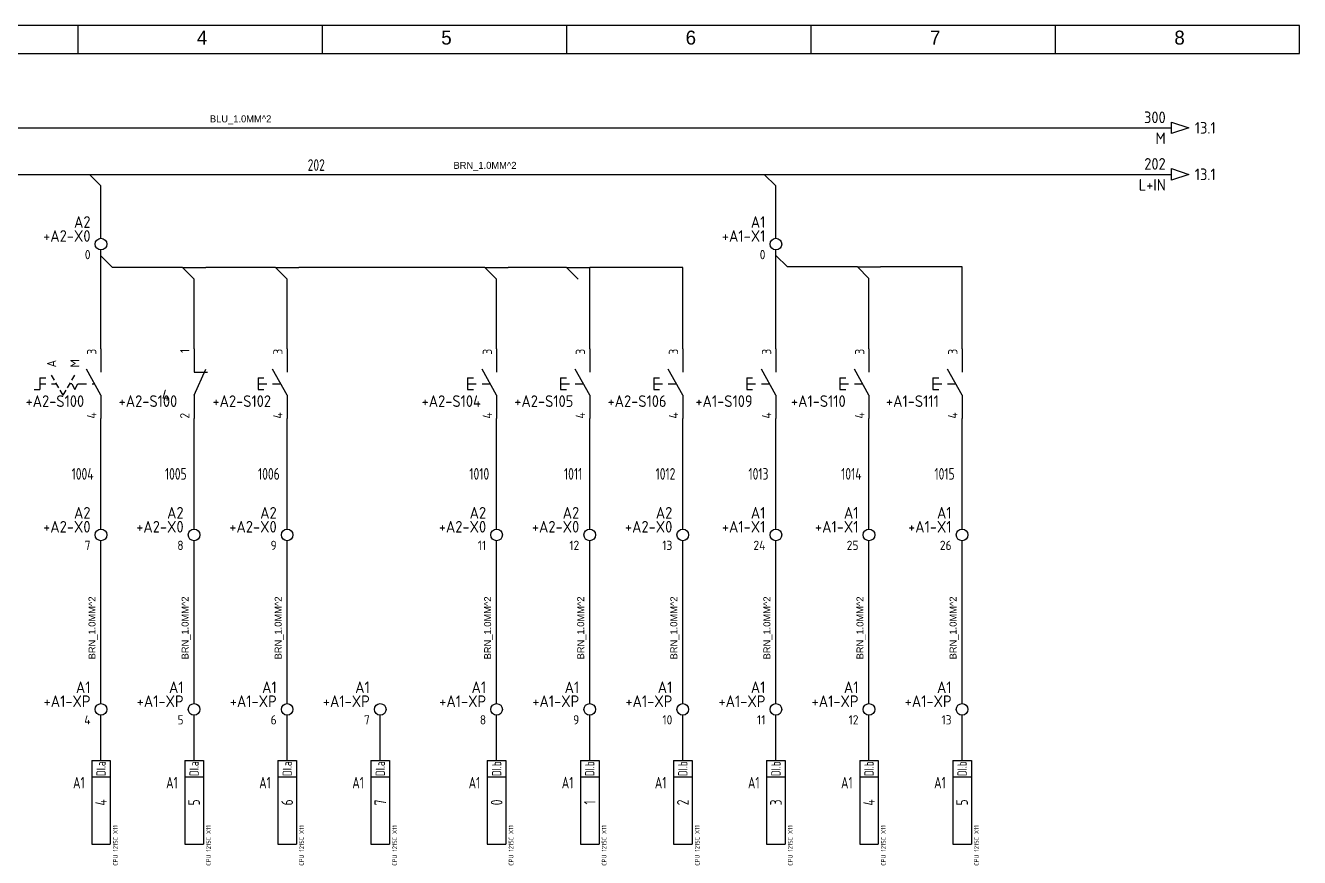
# Model space of a CAD drawing. Extents: x 0 to 420, y 0 to 297.
# Drawn here: x 146.3 to 420, y 118.2 to 297 of the extents above; entities that cross this region are included whole.
import ezdxf
from ezdxf.enums import TextEntityAlignment as Align

# ---------------------------------------------------------------- set-up
doc = ezdxf.new("R2010")
doc.units = 0
doc.header["$LTSCALE"] = 6
for name, color, linetype in [('05', 6, 'Continuous'), ('BLU_1.0mm^2', 5, 'Continuous'), ('BRN_1.0mm^2', 14, 'Continuous'), ('DESC', 1, 'Continuous'), ('LOC', 8, 'Continuous'), ('MISC', 2, 'Continuous'), ('POS', 3, 'Continuous'), ('SYMS', 7, 'Continuous'), ('TAGS', 51, 'Continuous'), ('TERMS', 4, 'Continuous'), ('WIRENO', 70, 'Continuous'), ('WIREREF', 61, 'Continuous'), ('XREF', 7, 'Continuous'), ('XREFCHILD', 134, 'Continuous')]:
    doc.layers.add(name, color=color, linetype=linetype)
doc.styles.add('WD_IEC', font='ISOCP2.shx', dxfattribs={"width": 0.9, "height": 4})

# ---------------------------------------------------------------- blocks, each defined once
blk = doc.blocks.new('PLCIOI3V')
for p, q in [((-2, 9), (-2, -9)), ((-2, 9), (2, 9)), ((2, 9), (2, -9)), ((-2, 5.5), (2, 5.5)), ((-2, -9), (2, -9))]:
    blk.add_line(p, q)
at = {"style": 'WD_IEC', "width": 0.9}
blk.add_attdef('TERMDESC01', text='', height=2, rotation=90, dxfattribs=at).set_placement((2.25, 10), align=Align.TOP_LEFT)
at = {"style": 'WD_IEC', "width": 0.8}
for tag, p in [('INST', (-3.5, 6.5)), ('LOC', (-3.5, 3))]:
    blk.add_attdef(tag, text='', height=2.5, dxfattribs=at).set_placement(p, align=Align.RIGHT)
for tag, height, p in [('TERM01', 2, (0, 7.25)), ('TAGA01', 2.5, (0, 0))]:
    blk.add_attdef(tag, text='', height=height, rotation=90, dxfattribs=at).set_placement(p, align=Align.MIDDLE)
at = {"style": 'WD_IEC', "flags": 1}
for tag, height, p in [('X2TERM01', 0.25, (0, 9)), ('TAG2', 1, (-2.64, -3))]:
    blk.add_attdef(tag, text='', height=height, rotation=90, dxfattribs=at).set_placement(p, align=Align.RIGHT)
at = {"linetype": 'Continuous', "style": 'WD_IEC', "flags": 9}
for tag, p in [('ASSYCODE', (-2.39, -1.18)), ('FAMILY', (-2.39, -7.68))]:
    blk.add_attdef(tag, text='', height=0.16, rotation=90, dxfattribs=at).set_placement(p, align=Align.CENTER)
at = {"style": 'WD_IEC', "width": 0.9}
for tag, height, p in [('DESCC01', 1, (3.6, -4.89)), ('DESCA01', 2.5, (0.5, -15.5)), ('DESCB01', 2.5, (3.5, -15.5)), ('DESCD01', 2.5, (9.5, -15.5)), ('DESCE01', 2.5, (12.5, -15.5))]:
    blk.add_attdef(tag, text='', height=height, rotation=90, dxfattribs=at).set_placement(p, align=Align.RIGHT)
at = {"style": 'WD_IEC'}
blk.add_attdef('XREF', text='', height=2.7, rotation=90, dxfattribs=at).set_placement((-3.5, -7.5), align=Align.RIGHT)
blk = doc.blocks.new('HA1S1')
blk.add_lwpolyline([(0, 1.25), (3.75, 0), (0, -1.25)], close=True)
at = {"style": 'WD_IEC'}
for tag, height, flags, p in [('WIRENO', 2.5, 8, (-1.25, 1)), ('SIGCODE', 1, 1, (5, 1.8))]:
    blk.add_attdef(tag, text='', height=height, dxfattribs=dict(at, flags=flags)).set_placement(p, align=Align.RIGHT)
at = {"style": 'WD_IEC', "flags": 1}
blk.add_attdef('X4TERM01', (0, 0), '', height=0.32, dxfattribs=at)
at = {"style": 'WD_IEC'}
blk.add_attdef('XREF', text='', height=2.5, dxfattribs=at).set_placement((5, 0), align=Align.MIDDLE_LEFT)
blk.add_attdef('DESC1', text='', height=2.5, dxfattribs=at).set_placement((-1.25, -1), align=Align.TOP_RIGHT)
blk = doc.blocks.new('WD_WNH')
at = {"linetype": 'Continuous', "style": 'WD_IEC', "width": 0.8}
blk.add_attdef('WIRENO', text='', height=2.5, dxfattribs=at).set_placement((0, 0.75), align=Align.CENTER)
at = {"style": 'WD_IEC', "flags": 1}
for tag, p in [('W08USER', (0, 0.375)), ('W04USER', (0, 0.875)), ('W05USER', (0, 0.75)), ('W09USER', (0, 0.25)), ('W03USER', (0, 1)), ('W06USER', (0, 0.625)), ('W07USER', (0, 0.5)), ('W02USER', (0, 1.125)), ('W01USER', (0, 1.25)), ('W10USER', (0, 0.125))]:
    blk.add_attdef(tag, text='', height=0.08, dxfattribs=at).set_placement(p, align=Align.CENTER)
blk = doc.blocks.new('HT0_418')
for p, q in [((-2.5, 0), (2.5, 0)), ((0, -2.5), (-2.5, 0))]:
    blk.add_line(p, q)
at = {"style": 'WD_IEC', "flags": 1}
for tag, p in [('X4TERM01', (-2.5, 0)), ('X1TERM01', (2.5, 0)), ('WDWSEQ', (-2.63, -0.91)), ('X8TERM01', (0, -2.5))]:
    blk.add_attdef(tag, p, '', height=0.4, dxfattribs=at)
blk = doc.blocks.new('VT0002')
blk.add_circle((0, 0), 1.25)
at = {"style": 'WD_IEC', "flags": 1}
for tag, p, height in [('ASSYCODE', (2.75, 10.75), 1), ('CATDESC', (2.75, 9.25), 1), ('MFG', (2.75, 7.25), 1.5), ('CAT', (2.75, 4.75), 1.5), ('X4PIN01', (-1.25, 1), 0.25), ('X4TERM01', (-1.25, 0), 0.25), ('X4TERMDESC01', (-1.25, 0.5), 0.4), ('STRIPSEQ', (0, 0), 0.025), ('X2PIN01', (0, 2.25), 0.25), ('X2TERM01', (0, 1.25), 0.25), ('X8PIN01', (0, -0.25), 0.25), ('X2TERMDESC01', (0, 1.75), 0.4), ('X1PIN01', (1.25, 1), 0.25), ('X1TERM01', (1.25, 0), 0.25), ('X1TERMDESC01', (1.25, 0.5), 0.4), ('LINKTERM', (0, -0.04), 0.025), ('X8TERM01', (0, -1.25), 0.25), ('X8TERMDESC01', (0, -0.75), 0.4)]:
    blk.add_attdef(tag, p, '', height=height, dxfattribs=at)
at = {"style": 'WD_IEC'}
for tag, p in [('INST', (-2.25, 6.5)), ('LOC', (-2.25, 3.5)), ('DESC1', (-2.25, -6.25)), ('DESC2', (-2.25, -9.25)), ('DESC3', (-2.25, -12.25))]:
    blk.add_attdef(tag, text='', height=2.5, dxfattribs=at).set_placement(p, align=Align.RIGHT)
at = {"style": 'WD_IEC', "flags": 8}
for tag, height, p in [('TAGSTRIP', 2.5, (-2.25, 0.5)), ('TERM01', 2, (-2.25, -3.25))]:
    blk.add_attdef(tag, text='', height=height, dxfattribs=at).set_placement(p, align=Align.RIGHT)
blk = doc.blocks.new('WD_WNV')
at = {"linetype": 'Continuous', "style": 'WD_IEC', "width": 0.8}
blk.add_attdef('WIRENO', text='', height=2.5, dxfattribs=at).set_placement((-1.6, 0), align=Align.MIDDLE_RIGHT)
at = {"style": 'WD_IEC', "flags": 1}
for tag, p in [('W08USER', (-1, 0.375)), ('W04USER', (-1, 0.875)), ('W05USER', (-1, 0.75)), ('W09USER', (-1, 0.25)), ('W03USER', (-1, 1)), ('W06USER', (-1, 0.625)), ('W07USER', (-1, 0.5)), ('W02USER', (-1, 1.125)), ('W01USER', (-1, 1.25)), ('W10USER', (-1, 0.125))]:
    blk.add_attdef(tag, text='', height=0.08, dxfattribs=at).set_placement(p, align=Align.CENTER)
blk = doc.blocks.new('HT0_281')
for p in [(0, -2.5), (2.5, 0)]:
    blk.add_line(p, (0, 2.5))
at = {"style": 'WD_IEC', "flags": 1}
for tag, p in [('X2TERM01', (0, 2.5)), ('WDWSEQ', (1.92, 1.22)), ('X1TERM01', (2.5, 0)), ('X8TERM01', (0, -2.5))]:
    blk.add_attdef(tag, p, '', height=0.4, dxfattribs=at)
blk = doc.blocks.new('VSS112')
for p, q in [((0, 7.5), (0, 2.5)), ((0, -2.5), (-3.12, 3.12)), ((-13.12, 1.25), (-11.88, 1.25)), ((-13.12, 1.25), (-13.12, -1.25)), ((-13.12, 0), (-11.88, 0)), ((-10, 0.75), (-10.62, 1.83)), ((-10.62, 0), (-9.57, 0)), ((-9.06, -0.88), (-9.69, 0.21)), ((-7.19, -0.88), (-6.56, 0.21)), ((-6.25, 0), (-6.68, 0)), ((-6.25, 0.75), (-5.62, 1.83)), ((-6.25, 0), (-5.62, -1.25)), ((-5.62, -1.25), (-5, 0)), ((-5, 0), (-3.12, 0)), ((-1.88, 0), (-1.39, 0)), ((-14.38, -1.25), (-13.12, -1.25)), ((-8.12, -2.5), (-8.75, -1.42)), ((-8.12, -2.5), (-7.5, -1.42)), ((0, -2.5), (0, -7.5))]:
    blk.add_line(p, q)
at = {"style": 'WD_IEC'}
for tag, p in [('INST', (-15.5, 9.25)), ('LOC', (-15.5, 6.25)), ('TAG1', (-15.5, 3.25)), ('DESC1', (-15.5, -9.35)), ('DESC2', (-15.5, -12.35)), ('DESC3', (-15.5, -15.35))]:
    blk.add_attdef(tag, text='', height=2.5, dxfattribs=at).set_placement(p, align=Align.RIGHT)
at = {"style": 'WD_IEC', "flags": 8}
for tag, p in [('POS1', (-10.62, 3.5)), ('POS2', (-5.62, 3.5))]:
    blk.add_attdef(tag, text='', height=2, rotation=90, dxfattribs=at).set_placement(p, align=Align.MIDDLE_LEFT)
at = {"style": 'WD_IEC'}
blk.add_attdef('TERM01', text='', height=2, rotation=90, dxfattribs=at).set_placement((-1, 7.5), align=Align.RIGHT)
at = {"style": 'WD_IEC', "flags": 1}
for tag, p, height in [('X2TERM01', (0, 7.5), 0.32), ('CONTACT', (0.5, 4.5), 1), ('COMMON', (1.75, 3.25), 1), ('X1LINK', (0, 0), 0.32), ('X8TERM02', (0, -7.5), 0.32), ('ASSYCODE', (1, -9), 1), ('FAMILY', (1, -10.5), 1), ('CATDESC', (1, -12), 1)]:
    blk.add_attdef(tag, p, '', height=height, dxfattribs=at)
at = {"style": 'WD_IEC', "flags": 9}
for tag, p in [('MFG', (-16, -0.25)), ('CAT', (-16, -2.75))]:
    blk.add_attdef(tag, text='', height=1.5, dxfattribs=at).set_placement(p, align=Align.RIGHT)
at = {"style": 'WD_IEC'}
blk.add_attdef('TERM02', (-1, -7.5), '', height=2, rotation=90, dxfattribs=at)
at = {"lineweight": 15, "style": 'WD_IEC'}
blk.add_attdef('XREF', text='', height=2.5, dxfattribs=at).set_placement((-15.5, -6.35), align=Align.RIGHT)
blk.add_attdef('STATE', (1.25, -6.35), '', height=2.5, dxfattribs=at)
blk = doc.blocks.new('VSS22')
for p, q in [((0, 7.5), (0, 2.5)), ((0, -2.5), (2.5, 3.125)), ((0, 2.5), (2.8678, 2.5)), ((0, -2.5), (0, -7.5))]:
    blk.add_line(p, q)
at = {"style": 'WD_IEC'}
for tag, p in [('INST', (-5.25, 6.75)), ('LOC', (-5.25, 3.75)), ('TAG2', (-5.25, 0.75)), ('XREF', (-5.25, -3.75)), ('DESC1', (-5.25, -6.75)), ('DESC2', (-5.25, -9.75)), ('DESC3', (-5.25, -12.75))]:
    blk.add_attdef(tag, text='', height=2.5, dxfattribs=at).set_placement(p, align=Align.RIGHT)
blk.add_attdef('TERM01', text='', height=2, rotation=90, dxfattribs=at).set_placement((-1, 7.5), align=Align.RIGHT)
at = {"style": 'WD_IEC', "flags": 1}
for tag, p, height in [('X2TERM01', (0, 7.5), 0.32), ('X4LINK', (-1, 0), 0.32), ('X1LINK', (2.1111, 0), 0.32), ('X8TERM02', (0, -7.5), 0.32), ('CONTACT', (4, -8.5), 1), ('FAMILY', (4, -10), 1), ('COMMON', (5.25, -9.75), 1)]:
    blk.add_attdef(tag, p, '', height=height, dxfattribs=at)
at = {"style": 'WD_IEC'}
blk.add_attdef('TERM02', (-1, -7.5), '', height=2, rotation=90, dxfattribs=at)
at = {"lineweight": 15, "style": 'WD_IEC'}
blk.add_attdef('STATE', (1.25, -6.35), '', height=2.5, dxfattribs=at)
blk = doc.blocks.new('VPB11')
for p, q in [((0, 7.5), (0, 2.5)), ((0, -2.5), (-3.125, 3.125)), ((-6.25, 1.25), (-6.25, -1.25)), ((-6.25, 1.25), (-5, 1.25)), ((-6.25, 0), (-4.375, 0)), ((-3.125, 0), (-1.389, 0)), ((-6.25, -1.25), (-5, -1.25)), ((0, -2.5), (0, -7.5))]:
    blk.add_line(p, q)
at = {"style": 'WD_IEC'}
for tag, p in [('INST', (-8, 10.25)), ('LOC', (-8, 6.75)), ('TAG1', (-8, 3.25)), ('DESC1', (-8, -10.35)), ('DESC2', (-8, -13.85)), ('DESC3', (-8, -17.35))]:
    blk.add_attdef(tag, text='', height=2.5, dxfattribs=at).set_placement(p, align=Align.RIGHT)
blk.add_attdef('TERM01', text='', height=2, rotation=90, dxfattribs=at).set_placement((-1, 7.5), align=Align.RIGHT)
at = {"style": 'WD_IEC', "flags": 1}
for tag, p, height in [('X2TERM01', (0, 7.5), 0.32), ('CONTACT', (0.5, 4.5), 1), ('COMMON', (1.75, 3.25), 1), ('X1LINK', (0, 0), 0.32), ('ASSYCODE', (1, -4), 1), ('FAMILY', (1, -5.5), 1), ('X8TERM02', (0, -7.5), 0.32), ('CATDESC', (1, -7), 1)]:
    blk.add_attdef(tag, p, '', height=height, dxfattribs=at)
at = {"style": 'WD_IEC', "flags": 9}
for tag, p in [('MFG', (-8.5, -0.25)), ('CAT', (-8.5, -2.75))]:
    blk.add_attdef(tag, text='', height=1.5, dxfattribs=at).set_placement(p, align=Align.RIGHT)
at = {"style": 'WD_IEC'}
blk.add_attdef('TERM02', (-1, -7.5), '', height=2, rotation=90, dxfattribs=at)
at = {"lineweight": 15, "style": 'WD_IEC'}
blk.add_attdef('XREF', text='', height=2.5, dxfattribs=at).set_placement((-8, -6.35), align=Align.RIGHT)

msp = doc.modelspace()

# ---------------------------------------------------------------- linework, layer by layer
at = {"layer": '05'}
for p, q in [((420, 297), (0, 297)), ((157.5, 297), (157.5, 291)), ((210, 297), (210, 291)), ((262.5, 297), (262.5, 291)), ((315, 297), (315, 291)), ((367.5, 297), (367.5, 291)), ((420, 291), (420, 297)), ((0, 291), (420, 291))]:
    msp.add_line(p, q, dxfattribs=at)
at = {"layer": 'BLU_1.0mm^2'}
msp.add_line((65, 275), (392.5, 275), dxfattribs=at)
at = {"layer": 'BRN_1.0mm^2'}
for p, q in [((85, 265), (160, 265)), ((165, 265), (305, 265)), ((310, 265), (392.5, 265)), ((162.5, 251.25), (162.5, 262.5)), ((307.5, 251.25), (307.5, 262.5)), ((162.5, 247.5), (162.5, 248.75)), ((307.5, 247.59), (307.5, 248.75)), ((180, 245), (165, 245)), ((200, 245), (185, 245)), ((245, 245), (205, 245)), ((262.5, 245), (250, 245)), ((287.5, 245), (267.5, 245)), ((267.5, 227.5), (267.5, 245)), ((287.5, 227.5), (287.5, 245)), ((325, 245.09), (310, 245.09)), ((347.5, 245.09), (330, 245.09)), ((347.5, 227.5), (347.5, 245.09)), ((162.5, 227.5), (162.5, 242.5)), ((182.5, 227.5), (182.5, 242.5)), ((202.5, 227.5), (202.5, 242.5)), ((247.5, 227.5), (247.5, 242.5)), ((307.5, 227.5), (307.5, 242.59)), ((327.5, 227.5), (327.5, 242.59)), ((162.5, 188.75), (162.5, 212.5)), ((182.5, 188.75), (182.5, 212.5)), ((202.5, 188.75), (202.5, 212.5)), ((247.5, 188.75), (247.5, 212.5)), ((267.5, 188.75), (267.5, 212.5)), ((287.5, 188.75), (287.5, 212.5)), ((307.5, 188.75), (307.5, 212.5)), ((327.5, 188.75), (327.5, 212.5)), ((347.5, 188.75), (347.5, 212.5)), ((162.5, 151.25), (162.5, 186.25)), ((182.5, 151.25), (182.5, 186.25)), ((202.5, 151.25), (202.5, 186.25)), ((247.5, 151.25), (247.5, 186.25)), ((267.5, 151.25), (267.5, 186.25)), ((287.5, 151.25), (287.5, 186.25)), ((307.5, 151.25), (307.5, 186.25)), ((327.5, 151.25), (327.5, 186.25)), ((347.5, 151.25), (347.5, 186.25)), ((162.5, 139), (162.5, 148.75)), ((182.5, 139), (182.5, 148.75)), ((202.5, 139), (202.5, 148.75)), ((222.5, 139), (222.5, 148.75)), ((247.5, 139), (247.5, 148.75)), ((267.5, 139), (267.5, 148.75)), ((287.5, 139), (287.5, 148.75)), ((307.5, 139), (307.5, 148.75)), ((327.5, 143.12), (327.5, 148.75)), ((347.5, 143.12), (347.5, 148.75)), ((327.5, 139), (327.5, 143.12)), ((347.5, 139), (347.5, 143.12)), ((327.5, 137.5), (327.5, 137.5)), ((347.5, 137.5), (347.5, 137.5))]:
    msp.add_line(p, q, dxfattribs=at)

# ---------------------------------------------------------------- block references
for name, p in [('HT0_418', (162.5, 265)), ('HT0_418', (307.5, 265)), ('HT0_281', (162.5, 245)), ('HT0_281', (307.5, 245.09)), ('HT0_418', (182.5, 245)), ('HT0_418', (202.5, 245)), ('HT0_418', (247.5, 245)), ('HT0_418', (265, 245)), ('HT0_418', (327.5, 245.09))]:
    msp.add_blockref(name, p, dxfattribs=at)
at = {"layer": 'SYMS'}
ref = msp.add_blockref('HA1S1', (392.5, 275), dxfattribs=at)
ref.add_attrib('XREF', '13.1', dxfattribs={"layer": 'XREF', "height": 2.5, "style": 'WD_IEC'}).set_placement((397.5, 275), align=Align.MIDDLE_LEFT)
ref.add_attrib('DESC1', 'M', dxfattribs={"layer": 'DESC', "height": 2.5, "style": 'WD_IEC'}).set_placement((391.25, 274), align=Align.TOP_RIGHT)
ref.add_attrib('WIRENO', '300', dxfattribs={"layer": 'WIREREF', "height": 2.5, "style": 'WD_IEC', "flags": 8}).set_placement((391.25, 276), align=Align.RIGHT)
ref = msp.add_blockref('HA1S1', (392.5, 265), dxfattribs=at)
ref.add_attrib('XREF', '13.1', dxfattribs={"layer": 'XREF', "height": 2.5, "style": 'WD_IEC'}).set_placement((397.5, 265), align=Align.MIDDLE_LEFT)
ref.add_attrib('DESC1', 'L+IN', dxfattribs={"layer": 'DESC', "height": 2.5, "style": 'WD_IEC'}).set_placement((391.25, 264), align=Align.TOP_RIGHT)
ref.add_attrib('WIRENO', '202', dxfattribs={"layer": 'WIREREF', "height": 2.5, "style": 'WD_IEC', "flags": 8}).set_placement((391.25, 266), align=Align.RIGHT)
ref = msp.add_blockref('VT0002', (162.5, 250), dxfattribs=at)
ref.add_attrib('TERM01', '0', dxfattribs={"layer": 'TERMS', "height": 2, "style": 'WD_IEC', "flags": 8}).set_placement((160.25, 246.75), align=Align.RIGHT)
ref.add_attrib('LOC', 'A2', dxfattribs={"layer": 'LOC', "height": 2.5, "style": 'WD_IEC'}).set_placement((160.25, 253.5), align=Align.RIGHT)
ref.add_attrib('TAGSTRIP', '+A2-X0', dxfattribs={"layer": 'TAGS', "height": 2.5, "style": 'WD_IEC', "flags": 8}).set_placement((160.25, 250.5), align=Align.RIGHT)
ref = msp.add_blockref('VT0002', (307.5, 250), dxfattribs=at)
ref.add_attrib('TERM01', '0', dxfattribs={"layer": 'TERMS', "height": 2, "style": 'WD_IEC', "flags": 8}).set_placement((305.25, 246.75), align=Align.RIGHT)
ref.add_attrib('LOC', 'A1', dxfattribs={"layer": 'LOC', "height": 2.5, "style": 'WD_IEC'}).set_placement((305.25, 253.5), align=Align.RIGHT)
ref.add_attrib('TAGSTRIP', '+A1-X1', dxfattribs={"layer": 'TAGS', "height": 2.5, "style": 'WD_IEC', "flags": 8}).set_placement((305.25, 250.5), align=Align.RIGHT)
ref = msp.add_blockref('VSS112', (162.5, 220), dxfattribs=at)
ref.add_attrib('TERM02', '4', (161.5, 212.5), dxfattribs={"layer": 'TERMS', "height": 2, "rotation": 90, "style": 'WD_IEC'})
ref.add_attrib('TERM01', '3', dxfattribs={"layer": 'TERMS', "height": 2, "rotation": 90, "style": 'WD_IEC'}).set_placement((161.5, 227.5), align=Align.RIGHT)
ref.add_attrib('POS2', 'M', dxfattribs={"layer": 'POS', "height": 2, "rotation": 90, "style": 'WD_IEC', "flags": 8}).set_placement((156.88, 223.5), align=Align.MIDDLE_LEFT)
ref.add_attrib('POS1', 'A', dxfattribs={"layer": 'POS', "height": 2, "rotation": 90, "style": 'WD_IEC', "flags": 8}).set_placement((151.88, 223.5), align=Align.MIDDLE_LEFT)
ref.add_attrib('TAG1', '+A2-S100', dxfattribs={"layer": 'TAGS', "height": 2.5, "style": 'WD_IEC'}).set_placement((158.88, 215), align=Align.RIGHT)
ref = msp.add_blockref('VSS22', (182.5, 220), dxfattribs=at)
ref.add_attrib('TERM02', '2', (181.5, 212.5), dxfattribs={"layer": 'TERMS', "height": 2, "rotation": 90, "style": 'WD_IEC'})
ref.add_attrib('TERM01', '1', dxfattribs={"layer": 'TERMS', "height": 2, "rotation": 90, "style": 'WD_IEC'}).set_placement((181.5, 227.5), align=Align.RIGHT)
ref.add_attrib('XREF', '4', dxfattribs={"layer": 'XREFCHILD', "height": 2.5, "style": 'WD_IEC'}).set_placement((177.25, 216.25), align=Align.RIGHT)
ref.add_attrib('TAG2', '+A2-S100', dxfattribs={"layer": 'TAGS', "height": 2.5, "style": 'WD_IEC'}).set_placement((178.88, 215), align=Align.RIGHT)
ref = msp.add_blockref('VPB11', (202.5, 220), dxfattribs=at)
ref.add_attrib('TERM02', '4', (201.5, 212.5), dxfattribs={"layer": 'TERMS', "height": 2, "rotation": 90, "style": 'WD_IEC'})
ref.add_attrib('TERM01', '3', dxfattribs={"layer": 'TERMS', "height": 2, "rotation": 90, "style": 'WD_IEC'}).set_placement((201.5, 227.5), align=Align.RIGHT)
ref.add_attrib('TAG1', '+A2-S102', dxfattribs={"layer": 'TAGS', "height": 2.5, "style": 'WD_IEC'}).set_placement((199.03, 215), align=Align.RIGHT)
ref = msp.add_blockref('VPB11', (247.5, 220), dxfattribs=at)
ref.add_attrib('TERM02', '4', (246.5, 212.5), dxfattribs={"layer": 'TERMS', "height": 2, "rotation": 90, "style": 'WD_IEC'})
ref.add_attrib('TERM01', '3', dxfattribs={"layer": 'TERMS', "height": 2, "rotation": 90, "style": 'WD_IEC'}).set_placement((246.5, 227.5), align=Align.RIGHT)
ref.add_attrib('TAG1', '+A2-S104', dxfattribs={"layer": 'TAGS', "height": 2.5, "style": 'WD_IEC'}).set_placement((244.12, 215), align=Align.RIGHT)
ref = msp.add_blockref('VPB11', (267.5, 220), dxfattribs=at)
ref.add_attrib('TERM02', '4', (266.5, 212.5), dxfattribs={"layer": 'TERMS', "height": 2, "rotation": 90, "style": 'WD_IEC'})
ref.add_attrib('TERM01', '3', dxfattribs={"layer": 'TERMS', "height": 2, "rotation": 90, "style": 'WD_IEC'}).set_placement((266.5, 227.5), align=Align.RIGHT)
ref.add_attrib('TAG1', '+A2-S105', dxfattribs={"layer": 'TAGS', "height": 2.5, "style": 'WD_IEC'}).set_placement((263.98, 215), align=Align.RIGHT)
ref = msp.add_blockref('VPB11', (287.5, 220), dxfattribs=at)
ref.add_attrib('TERM02', '4', (286.5, 212.5), dxfattribs={"layer": 'TERMS', "height": 2, "rotation": 90, "style": 'WD_IEC'})
ref.add_attrib('TERM01', '3', dxfattribs={"layer": 'TERMS', "height": 2, "rotation": 90, "style": 'WD_IEC'}).set_placement((286.5, 227.5), align=Align.RIGHT)
ref.add_attrib('TAG1', '+A2-S106', dxfattribs={"layer": 'TAGS', "height": 2.5, "style": 'WD_IEC'}).set_placement((284, 215), align=Align.RIGHT)
ref = msp.add_blockref('VPB11', (307.5, 220), dxfattribs=at)
ref.add_attrib('TERM02', '4', (306.5, 212.5), dxfattribs={"layer": 'TERMS', "height": 2, "rotation": 90, "style": 'WD_IEC'})
ref.add_attrib('TERM01', '3', dxfattribs={"layer": 'TERMS', "height": 2, "rotation": 90, "style": 'WD_IEC'}).set_placement((306.5, 227.5), align=Align.RIGHT)
ref.add_attrib('TAG1', '+A1-S109', dxfattribs={"layer": 'TAGS', "height": 2.5, "style": 'WD_IEC'}).set_placement((302.5, 215), align=Align.RIGHT)
ref = msp.add_blockref('VPB11', (327.5, 220), dxfattribs=at)
ref.add_attrib('TERM02', '4', (326.5, 212.5), dxfattribs={"layer": 'TERMS', "height": 2, "rotation": 90, "style": 'WD_IEC'})
ref.add_attrib('TERM01', '3', dxfattribs={"layer": 'TERMS', "height": 2, "rotation": 90, "style": 'WD_IEC'}).set_placement((326.5, 227.5), align=Align.RIGHT)
ref.add_attrib('TAG1', '+A1-S110', dxfattribs={"layer": 'TAGS', "height": 2.5, "style": 'WD_IEC'}).set_placement((322.5, 215), align=Align.RIGHT)
ref = msp.add_blockref('VPB11', (347.5, 220), dxfattribs=at)
ref.add_attrib('TERM02', '4', (346.5, 212.5), dxfattribs={"layer": 'TERMS', "height": 2, "rotation": 90, "style": 'WD_IEC'})
ref.add_attrib('TERM01', '3', dxfattribs={"layer": 'TERMS', "height": 2, "rotation": 90, "style": 'WD_IEC'}).set_placement((346.5, 227.5), align=Align.RIGHT)
ref.add_attrib('TAG1', '+A1-S111', dxfattribs={"layer": 'TAGS', "height": 2.5, "style": 'WD_IEC'}).set_placement((342.5, 215), align=Align.RIGHT)
ref = msp.add_blockref('VT0002', (162.5, 187.5), dxfattribs=at)
ref.add_attrib('TERM01', '7', dxfattribs={"layer": 'TERMS', "height": 2, "style": 'WD_IEC', "flags": 8}).set_placement((160.25, 184.25), align=Align.RIGHT)
ref.add_attrib('LOC', 'A2', dxfattribs={"layer": 'LOC', "height": 2.5, "style": 'WD_IEC'}).set_placement((160.25, 191), align=Align.RIGHT)
ref.add_attrib('TAGSTRIP', '+A2-X0', dxfattribs={"layer": 'TAGS', "height": 2.5, "style": 'WD_IEC', "flags": 8}).set_placement((160.25, 188), align=Align.RIGHT)
ref = msp.add_blockref('VT0002', (182.5, 187.5), dxfattribs=at)
ref.add_attrib('TERM01', '8', dxfattribs={"layer": 'TERMS', "height": 2, "style": 'WD_IEC', "flags": 8}).set_placement((180.25, 184.25), align=Align.RIGHT)
ref.add_attrib('LOC', 'A2', dxfattribs={"layer": 'LOC', "height": 2.5, "style": 'WD_IEC'}).set_placement((180.25, 191), align=Align.RIGHT)
ref.add_attrib('TAGSTRIP', '+A2-X0', dxfattribs={"layer": 'TAGS', "height": 2.5, "style": 'WD_IEC', "flags": 8}).set_placement((180.25, 188), align=Align.RIGHT)
ref = msp.add_blockref('VT0002', (202.5, 187.5), dxfattribs=at)
ref.add_attrib('TERM01', '9', dxfattribs={"layer": 'TERMS', "height": 2, "style": 'WD_IEC', "flags": 8}).set_placement((200.25, 184.25), align=Align.RIGHT)
ref.add_attrib('LOC', 'A2', dxfattribs={"layer": 'LOC', "height": 2.5, "style": 'WD_IEC'}).set_placement((200.25, 191), align=Align.RIGHT)
ref.add_attrib('TAGSTRIP', '+A2-X0', dxfattribs={"layer": 'TAGS', "height": 2.5, "style": 'WD_IEC', "flags": 8}).set_placement((200.25, 188), align=Align.RIGHT)
ref = msp.add_blockref('VT0002', (247.5, 187.5), dxfattribs=at)
ref.add_attrib('TERM01', '11', dxfattribs={"layer": 'TERMS', "height": 2, "style": 'WD_IEC', "flags": 8}).set_placement((245.25, 184.25), align=Align.RIGHT)
ref.add_attrib('LOC', 'A2', dxfattribs={"layer": 'LOC', "height": 2.5, "style": 'WD_IEC'}).set_placement((245.25, 191), align=Align.RIGHT)
ref.add_attrib('TAGSTRIP', '+A2-X0', dxfattribs={"layer": 'TAGS', "height": 2.5, "style": 'WD_IEC', "flags": 8}).set_placement((245.25, 188), align=Align.RIGHT)
ref = msp.add_blockref('VT0002', (267.5, 187.5), dxfattribs=at)
ref.add_attrib('TERM01', '12', dxfattribs={"layer": 'TERMS', "height": 2, "style": 'WD_IEC', "flags": 8}).set_placement((265.25, 184.25), align=Align.RIGHT)
ref.add_attrib('LOC', 'A2', dxfattribs={"layer": 'LOC', "height": 2.5, "style": 'WD_IEC'}).set_placement((265.25, 191), align=Align.RIGHT)
ref.add_attrib('TAGSTRIP', '+A2-X0', dxfattribs={"layer": 'TAGS', "height": 2.5, "style": 'WD_IEC', "flags": 8}).set_placement((265.25, 188), align=Align.RIGHT)
ref = msp.add_blockref('VT0002', (287.5, 187.5), dxfattribs=at)
ref.add_attrib('TERM01', '13', dxfattribs={"layer": 'TERMS', "height": 2, "style": 'WD_IEC', "flags": 8}).set_placement((285.25, 184.25), align=Align.RIGHT)
ref.add_attrib('LOC', 'A2', dxfattribs={"layer": 'LOC', "height": 2.5, "style": 'WD_IEC'}).set_placement((285.25, 191), align=Align.RIGHT)
ref.add_attrib('TAGSTRIP', '+A2-X0', dxfattribs={"layer": 'TAGS', "height": 2.5, "style": 'WD_IEC', "flags": 8}).set_placement((285.25, 188), align=Align.RIGHT)
ref = msp.add_blockref('VT0002', (307.5, 187.5), dxfattribs=at)
ref.add_attrib('TERM01', '24', dxfattribs={"layer": 'TERMS', "height": 2, "style": 'WD_IEC', "flags": 8}).set_placement((305.25, 184.25), align=Align.RIGHT)
ref.add_attrib('LOC', 'A1', dxfattribs={"layer": 'LOC', "height": 2.5, "style": 'WD_IEC'}).set_placement((305.25, 191), align=Align.RIGHT)
ref.add_attrib('TAGSTRIP', '+A1-X1', dxfattribs={"layer": 'TAGS', "height": 2.5, "style": 'WD_IEC', "flags": 8}).set_placement((305.25, 188), align=Align.RIGHT)
ref = msp.add_blockref('VT0002', (327.5, 187.5), dxfattribs=at)
ref.add_attrib('TERM01', '25', dxfattribs={"layer": 'TERMS', "height": 2, "style": 'WD_IEC', "flags": 8}).set_placement((325.25, 184.25), align=Align.RIGHT)
ref.add_attrib('LOC', 'A1', dxfattribs={"layer": 'LOC', "height": 2.5, "style": 'WD_IEC'}).set_placement((325.25, 191), align=Align.RIGHT)
ref.add_attrib('TAGSTRIP', '+A1-X1', dxfattribs={"layer": 'TAGS', "height": 2.5, "style": 'WD_IEC', "flags": 8}).set_placement((325.25, 188), align=Align.RIGHT)
ref = msp.add_blockref('VT0002', (347.5, 187.5), dxfattribs=at)
ref.add_attrib('TERM01', '26', dxfattribs={"layer": 'TERMS', "height": 2, "style": 'WD_IEC', "flags": 8}).set_placement((345.25, 184.25), align=Align.RIGHT)
ref.add_attrib('LOC', 'A1', dxfattribs={"layer": 'LOC', "height": 2.5, "style": 'WD_IEC'}).set_placement((345.25, 191), align=Align.RIGHT)
ref.add_attrib('TAGSTRIP', '+A1-X1', dxfattribs={"layer": 'TAGS', "height": 2.5, "style": 'WD_IEC', "flags": 8}).set_placement((345.25, 188), align=Align.RIGHT)
ref = msp.add_blockref('VT0002', (162.5, 150), dxfattribs=at)
ref.add_attrib('TERM01', '4', dxfattribs={"layer": 'TERMS', "height": 2, "style": 'WD_IEC', "flags": 8}).set_placement((160.25, 146.75), align=Align.RIGHT)
ref.add_attrib('LOC', 'A1', dxfattribs={"layer": 'LOC', "height": 2.5, "style": 'WD_IEC'}).set_placement((160.25, 153.5), align=Align.RIGHT)
ref.add_attrib('TAGSTRIP', '+A1-XP', dxfattribs={"layer": 'TAGS', "height": 2.5, "style": 'WD_IEC', "flags": 8}).set_placement((160.25, 150.5), align=Align.RIGHT)
ref = msp.add_blockref('VT0002', (182.5, 150), dxfattribs=at)
ref.add_attrib('TERM01', '5', dxfattribs={"layer": 'TERMS', "height": 2, "style": 'WD_IEC', "flags": 8}).set_placement((180.25, 146.75), align=Align.RIGHT)
ref.add_attrib('LOC', 'A1', dxfattribs={"layer": 'LOC', "height": 2.5, "style": 'WD_IEC'}).set_placement((180.25, 153.5), align=Align.RIGHT)
ref.add_attrib('TAGSTRIP', '+A1-XP', dxfattribs={"layer": 'TAGS', "height": 2.5, "style": 'WD_IEC', "flags": 8}).set_placement((180.25, 150.5), align=Align.RIGHT)
ref = msp.add_blockref('VT0002', (202.5, 150), dxfattribs=at)
ref.add_attrib('TERM01', '6', dxfattribs={"layer": 'TERMS', "height": 2, "style": 'WD_IEC', "flags": 8}).set_placement((200.25, 146.75), align=Align.RIGHT)
ref.add_attrib('LOC', 'A1', dxfattribs={"layer": 'LOC', "height": 2.5, "style": 'WD_IEC'}).set_placement((200.25, 153.5), align=Align.RIGHT)
ref.add_attrib('TAGSTRIP', '+A1-XP', dxfattribs={"layer": 'TAGS', "height": 2.5, "style": 'WD_IEC', "flags": 8}).set_placement((200.25, 150.5), align=Align.RIGHT)
ref = msp.add_blockref('VT0002', (222.5, 150), dxfattribs=at)
ref.add_attrib('TERM01', '7', dxfattribs={"layer": 'TERMS', "height": 2, "style": 'WD_IEC', "flags": 8}).set_placement((220.25, 146.75), align=Align.RIGHT)
ref.add_attrib('LOC', 'A1', dxfattribs={"layer": 'LOC', "height": 2.5, "style": 'WD_IEC'}).set_placement((220.25, 153.5), align=Align.RIGHT)
ref.add_attrib('TAGSTRIP', '+A1-XP', dxfattribs={"layer": 'TAGS', "height": 2.5, "style": 'WD_IEC', "flags": 8}).set_placement((220.25, 150.5), align=Align.RIGHT)
ref = msp.add_blockref('VT0002', (247.5, 150), dxfattribs=at)
ref.add_attrib('TERM01', '8', dxfattribs={"layer": 'TERMS', "height": 2, "style": 'WD_IEC', "flags": 8}).set_placement((245.25, 146.75), align=Align.RIGHT)
ref.add_attrib('LOC', 'A1', dxfattribs={"layer": 'LOC', "height": 2.5, "style": 'WD_IEC'}).set_placement((245.25, 153.5), align=Align.RIGHT)
ref.add_attrib('TAGSTRIP', '+A1-XP', dxfattribs={"layer": 'TAGS', "height": 2.5, "style": 'WD_IEC', "flags": 8}).set_placement((245.25, 150.5), align=Align.RIGHT)
ref = msp.add_blockref('VT0002', (267.5, 150), dxfattribs=at)
ref.add_attrib('TERM01', '9', dxfattribs={"layer": 'TERMS', "height": 2, "style": 'WD_IEC', "flags": 8}).set_placement((265.25, 146.75), align=Align.RIGHT)
ref.add_attrib('LOC', 'A1', dxfattribs={"layer": 'LOC', "height": 2.5, "style": 'WD_IEC'}).set_placement((265.25, 153.5), align=Align.RIGHT)
ref.add_attrib('TAGSTRIP', '+A1-XP', dxfattribs={"layer": 'TAGS', "height": 2.5, "style": 'WD_IEC', "flags": 8}).set_placement((265.25, 150.5), align=Align.RIGHT)
ref = msp.add_blockref('VT0002', (287.5, 150), dxfattribs=at)
ref.add_attrib('TERM01', '10', dxfattribs={"layer": 'TERMS', "height": 2, "style": 'WD_IEC', "flags": 8}).set_placement((285.25, 146.75), align=Align.RIGHT)
ref.add_attrib('LOC', 'A1', dxfattribs={"layer": 'LOC', "height": 2.5, "style": 'WD_IEC'}).set_placement((285.25, 153.5), align=Align.RIGHT)
ref.add_attrib('TAGSTRIP', '+A1-XP', dxfattribs={"layer": 'TAGS', "height": 2.5, "style": 'WD_IEC', "flags": 8}).set_placement((285.25, 150.5), align=Align.RIGHT)
ref = msp.add_blockref('VT0002', (307.5, 150), dxfattribs=at)
ref.add_attrib('TERM01', '11', dxfattribs={"layer": 'TERMS', "height": 2, "style": 'WD_IEC', "flags": 8}).set_placement((305.25, 146.75), align=Align.RIGHT)
ref.add_attrib('LOC', 'A1', dxfattribs={"layer": 'LOC', "height": 2.5, "style": 'WD_IEC'}).set_placement((305.25, 153.5), align=Align.RIGHT)
ref.add_attrib('TAGSTRIP', '+A1-XP', dxfattribs={"layer": 'TAGS', "height": 2.5, "style": 'WD_IEC', "flags": 8}).set_placement((305.25, 150.5), align=Align.RIGHT)
ref = msp.add_blockref('VT0002', (327.5, 150), dxfattribs=at)
ref.add_attrib('TERM01', '12', dxfattribs={"layer": 'TERMS', "height": 2, "style": 'WD_IEC', "flags": 8}).set_placement((325.25, 146.75), align=Align.RIGHT)
ref.add_attrib('LOC', 'A1', dxfattribs={"layer": 'LOC', "height": 2.5, "style": 'WD_IEC'}).set_placement((325.25, 153.5), align=Align.RIGHT)
ref.add_attrib('TAGSTRIP', '+A1-XP', dxfattribs={"layer": 'TAGS', "height": 2.5, "style": 'WD_IEC', "flags": 8}).set_placement((325.25, 150.5), align=Align.RIGHT)
ref = msp.add_blockref('VT0002', (347.5, 150), dxfattribs=at)
ref.add_attrib('TERM01', '13', dxfattribs={"layer": 'TERMS', "height": 2, "style": 'WD_IEC', "flags": 8}).set_placement((345.25, 146.75), align=Align.RIGHT)
ref.add_attrib('LOC', 'A1', dxfattribs={"layer": 'LOC', "height": 2.5, "style": 'WD_IEC'}).set_placement((345.25, 153.5), align=Align.RIGHT)
ref.add_attrib('TAGSTRIP', '+A1-XP', dxfattribs={"layer": 'TAGS', "height": 2.5, "style": 'WD_IEC', "flags": 8}).set_placement((345.25, 150.5), align=Align.RIGHT)
ref = msp.add_blockref('PLCIOI3V', (162.5, 130), dxfattribs=at)
ref.add_attrib('DESCC01', ' CPU 1215C X11', dxfattribs={"layer": 'DESC', "height": 1, "rotation": 90, "style": 'WD_IEC', "width": 0.9}).set_placement((166.1, 125.11), align=Align.RIGHT)
ref.add_attrib('LOC', 'A1', dxfattribs={"layer": 'LOC', "height": 2.5, "style": 'WD_IEC', "width": 0.8}).set_placement((159, 133), align=Align.RIGHT)
ref.add_attrib('TAGA01', '4', dxfattribs={"layer": 'TAGS', "height": 2.5, "rotation": 90, "style": 'WD_IEC', "width": 0.8}).set_placement((162.5, 130), align=Align.MIDDLE)
ref.add_attrib('TERM01', 'DI.a', dxfattribs={"layer": 'TERMS', "height": 2, "rotation": 90, "style": 'WD_IEC', "width": 0.8}).set_placement((162.5, 137.25), align=Align.MIDDLE)
ref = msp.add_blockref('PLCIOI3V', (182.5, 130), dxfattribs=at)
ref.add_attrib('DESCC01', ' CPU 1215C X11', dxfattribs={"layer": 'DESC', "height": 1, "rotation": 90, "style": 'WD_IEC', "width": 0.9}).set_placement((186.1, 125.11), align=Align.RIGHT)
ref.add_attrib('LOC', 'A1', dxfattribs={"layer": 'LOC', "height": 2.5, "style": 'WD_IEC', "width": 0.8}).set_placement((179, 133), align=Align.RIGHT)
ref.add_attrib('TAGA01', '5', dxfattribs={"layer": 'TAGS', "height": 2.5, "rotation": 90, "style": 'WD_IEC', "width": 0.8}).set_placement((182.5, 130), align=Align.MIDDLE)
ref.add_attrib('TERM01', 'DI.a', dxfattribs={"layer": 'TERMS', "height": 2, "rotation": 90, "style": 'WD_IEC', "width": 0.8}).set_placement((182.5, 137.25), align=Align.MIDDLE)
ref = msp.add_blockref('PLCIOI3V', (202.5, 130), dxfattribs=at)
ref.add_attrib('DESCC01', ' CPU 1215C X11', dxfattribs={"layer": 'DESC', "height": 1, "rotation": 90, "style": 'WD_IEC', "width": 0.9}).set_placement((206.1, 125.11), align=Align.RIGHT)
ref.add_attrib('LOC', 'A1', dxfattribs={"layer": 'LOC', "height": 2.5, "style": 'WD_IEC', "width": 0.8}).set_placement((199, 133), align=Align.RIGHT)
ref.add_attrib('TAGA01', '6', dxfattribs={"layer": 'TAGS', "height": 2.5, "rotation": 90, "style": 'WD_IEC', "width": 0.8}).set_placement((202.5, 130), align=Align.MIDDLE)
ref.add_attrib('TERM01', 'DI.a', dxfattribs={"layer": 'TERMS', "height": 2, "rotation": 90, "style": 'WD_IEC', "width": 0.8}).set_placement((202.5, 137.25), align=Align.MIDDLE)
ref = msp.add_blockref('PLCIOI3V', (222.5, 130), dxfattribs=at)
ref.add_attrib('DESCC01', ' CPU 1215C X11', dxfattribs={"layer": 'DESC', "height": 1, "rotation": 90, "style": 'WD_IEC', "width": 0.9}).set_placement((226.1, 125.11), align=Align.RIGHT)
ref.add_attrib('LOC', 'A1', dxfattribs={"layer": 'LOC', "height": 2.5, "style": 'WD_IEC', "width": 0.8}).set_placement((219, 133), align=Align.RIGHT)
ref.add_attrib('TAGA01', '7', dxfattribs={"layer": 'TAGS', "height": 2.5, "rotation": 90, "style": 'WD_IEC', "width": 0.8}).set_placement((222.5, 130), align=Align.MIDDLE)
ref.add_attrib('TERM01', 'DI.a', dxfattribs={"layer": 'TERMS', "height": 2, "rotation": 90, "style": 'WD_IEC', "width": 0.8}).set_placement((222.5, 137.25), align=Align.MIDDLE)
ref = msp.add_blockref('PLCIOI3V', (247.5, 130), dxfattribs=at)
ref.add_attrib('DESCC01', ' CPU 1215C X11', dxfattribs={"layer": 'DESC', "height": 1, "rotation": 90, "style": 'WD_IEC', "width": 0.9}).set_placement((251.1, 125.11), align=Align.RIGHT)
ref.add_attrib('LOC', 'A1', dxfattribs={"layer": 'LOC', "height": 2.5, "style": 'WD_IEC', "width": 0.8}).set_placement((244, 133), align=Align.RIGHT)
ref.add_attrib('TAGA01', '0', dxfattribs={"layer": 'TAGS', "height": 2.5, "rotation": 90, "style": 'WD_IEC', "width": 0.8}).set_placement((247.5, 130), align=Align.MIDDLE)
ref.add_attrib('TERM01', 'DI.b', dxfattribs={"layer": 'TERMS', "height": 2, "rotation": 90, "style": 'WD_IEC', "width": 0.8}).set_placement((247.5, 137.25), align=Align.MIDDLE)
ref = msp.add_blockref('PLCIOI3V', (267.5, 130), dxfattribs=at)
ref.add_attrib('DESCC01', ' CPU 1215C X11', dxfattribs={"layer": 'DESC', "height": 1, "rotation": 90, "style": 'WD_IEC', "width": 0.9}).set_placement((271.1, 125.11), align=Align.RIGHT)
ref.add_attrib('LOC', 'A1', dxfattribs={"layer": 'LOC', "height": 2.5, "style": 'WD_IEC', "width": 0.8}).set_placement((264, 133), align=Align.RIGHT)
ref.add_attrib('TAGA01', '1', dxfattribs={"layer": 'TAGS', "height": 2.5, "rotation": 90, "style": 'WD_IEC', "width": 0.8}).set_placement((267.5, 130), align=Align.MIDDLE)
ref.add_attrib('TERM01', 'DI.b', dxfattribs={"layer": 'TERMS', "height": 2, "rotation": 90, "style": 'WD_IEC', "width": 0.8}).set_placement((267.5, 137.25), align=Align.MIDDLE)
ref = msp.add_blockref('PLCIOI3V', (287.5, 130), dxfattribs=at)
ref.add_attrib('DESCC01', ' CPU 1215C X11', dxfattribs={"layer": 'DESC', "height": 1, "rotation": 90, "style": 'WD_IEC', "width": 0.9}).set_placement((291.1, 125.11), align=Align.RIGHT)
ref.add_attrib('LOC', 'A1', dxfattribs={"layer": 'LOC', "height": 2.5, "style": 'WD_IEC', "width": 0.8}).set_placement((284, 133), align=Align.RIGHT)
ref.add_attrib('TAGA01', '2', dxfattribs={"layer": 'TAGS', "height": 2.5, "rotation": 90, "style": 'WD_IEC', "width": 0.8}).set_placement((287.5, 130), align=Align.MIDDLE)
ref.add_attrib('TERM01', 'DI.b', dxfattribs={"layer": 'TERMS', "height": 2, "rotation": 90, "style": 'WD_IEC', "width": 0.8}).set_placement((287.5, 137.25), align=Align.MIDDLE)
ref = msp.add_blockref('PLCIOI3V', (307.5, 130), dxfattribs=at)
ref.add_attrib('DESCC01', ' CPU 1215C X11', dxfattribs={"layer": 'DESC', "height": 1, "rotation": 90, "style": 'WD_IEC', "width": 0.9}).set_placement((311.1, 125.11), align=Align.RIGHT)
ref.add_attrib('LOC', 'A1', dxfattribs={"layer": 'LOC', "height": 2.5, "style": 'WD_IEC', "width": 0.8}).set_placement((304, 133), align=Align.RIGHT)
ref.add_attrib('TAGA01', '3', dxfattribs={"layer": 'TAGS', "height": 2.5, "rotation": 90, "style": 'WD_IEC', "width": 0.8}).set_placement((307.5, 130), align=Align.MIDDLE)
ref.add_attrib('TERM01', 'DI.b', dxfattribs={"layer": 'TERMS', "height": 2, "rotation": 90, "style": 'WD_IEC', "width": 0.8}).set_placement((307.5, 137.25), align=Align.MIDDLE)
ref = msp.add_blockref('PLCIOI3V', (327.5, 130), dxfattribs=at)
ref.add_attrib('DESCC01', ' CPU 1215C X11', dxfattribs={"layer": 'DESC', "height": 1, "rotation": 90, "style": 'WD_IEC', "width": 0.9}).set_placement((331.1, 125.11), align=Align.RIGHT)
ref.add_attrib('LOC', 'A1', dxfattribs={"layer": 'LOC', "height": 2.5, "style": 'WD_IEC', "width": 0.8}).set_placement((324, 133), align=Align.RIGHT)
ref.add_attrib('TAGA01', '4', dxfattribs={"layer": 'TAGS', "height": 2.5, "rotation": 90, "style": 'WD_IEC', "width": 0.8}).set_placement((327.5, 130), align=Align.MIDDLE)
ref.add_attrib('TERM01', 'DI.b', dxfattribs={"layer": 'TERMS', "height": 2, "rotation": 90, "style": 'WD_IEC', "width": 0.8}).set_placement((327.5, 137.25), align=Align.MIDDLE)
ref = msp.add_blockref('PLCIOI3V', (347.5, 130), dxfattribs=at)
ref.add_attrib('DESCC01', ' CPU 1215C X11', dxfattribs={"layer": 'DESC', "height": 1, "rotation": 90, "style": 'WD_IEC', "width": 0.9}).set_placement((351.1, 125.11), align=Align.RIGHT)
ref.add_attrib('LOC', 'A1', dxfattribs={"layer": 'LOC', "height": 2.5, "style": 'WD_IEC', "width": 0.8}).set_placement((344, 133), align=Align.RIGHT)
ref.add_attrib('TAGA01', '5', dxfattribs={"layer": 'TAGS', "height": 2.5, "rotation": 90, "style": 'WD_IEC', "width": 0.8}).set_placement((347.5, 130), align=Align.MIDDLE)
ref.add_attrib('TERM01', 'DI.b', dxfattribs={"layer": 'TERMS', "height": 2, "rotation": 90, "style": 'WD_IEC', "width": 0.8}).set_placement((347.5, 137.25), align=Align.MIDDLE)
at = {"layer": 'WIRENO'}
ref = msp.add_blockref('WD_WNH', (208.75, 265), dxfattribs=at)
ref.add_attrib('WIRENO', '202', dxfattribs={"linetype": 'Continuous', "height": 2.5, "style": 'WD_IEC', "width": 0.8}).set_placement((208.75, 265.75), align=Align.CENTER)
ref = msp.add_blockref('WD_WNV', (162.5, 200.62), dxfattribs=at)
ref.add_attrib('WIRENO', '1004', dxfattribs={"linetype": 'Continuous', "height": 2.5, "style": 'WD_IEC', "width": 0.8}).set_placement((160.9, 200.62), align=Align.MIDDLE_RIGHT)
ref = msp.add_blockref('WD_WNV', (182.5, 200.62), dxfattribs=at)
ref.add_attrib('WIRENO', '1005', dxfattribs={"linetype": 'Continuous', "height": 2.5, "style": 'WD_IEC', "width": 0.8}).set_placement((180.9, 200.62), align=Align.MIDDLE_RIGHT)
ref = msp.add_blockref('WD_WNV', (202.5, 200.62), dxfattribs=at)
ref.add_attrib('WIRENO', '1006', dxfattribs={"linetype": 'Continuous', "height": 2.5, "style": 'WD_IEC', "width": 0.8}).set_placement((200.9, 200.62), align=Align.MIDDLE_RIGHT)
ref = msp.add_blockref('WD_WNV', (247.5, 200.62), dxfattribs=at)
ref.add_attrib('WIRENO', '1010', dxfattribs={"linetype": 'Continuous', "height": 2.5, "style": 'WD_IEC', "width": 0.8}).set_placement((245.9, 200.62), align=Align.MIDDLE_RIGHT)
ref = msp.add_blockref('WD_WNV', (267.5, 200.62), dxfattribs=at)
ref.add_attrib('WIRENO', '1011', dxfattribs={"linetype": 'Continuous', "height": 2.5, "style": 'WD_IEC', "width": 0.8}).set_placement((265.9, 200.62), align=Align.MIDDLE_RIGHT)
ref = msp.add_blockref('WD_WNV', (287.5, 200.62), dxfattribs=at)
ref.add_attrib('WIRENO', '1012', dxfattribs={"linetype": 'Continuous', "height": 2.5, "style": 'WD_IEC', "width": 0.8}).set_placement((285.9, 200.62), align=Align.MIDDLE_RIGHT)
ref = msp.add_blockref('WD_WNV', (307.5, 200.62), dxfattribs=at)
ref.add_attrib('WIRENO', '1013', dxfattribs={"linetype": 'Continuous', "height": 2.5, "style": 'WD_IEC', "width": 0.8}).set_placement((305.9, 200.62), align=Align.MIDDLE_RIGHT)
ref = msp.add_blockref('WD_WNV', (327.5, 200.62), dxfattribs=at)
ref.add_attrib('WIRENO', '1014', dxfattribs={"linetype": 'Continuous', "height": 2.5, "style": 'WD_IEC', "width": 0.8}).set_placement((325.9, 200.62), align=Align.MIDDLE_RIGHT)
ref = msp.add_blockref('WD_WNV', (347.5, 200.62), dxfattribs=at)
ref.add_attrib('WIRENO', '1015', dxfattribs={"linetype": 'Continuous', "height": 2.5, "style": 'WD_IEC', "width": 0.8}).set_placement((345.9, 200.62), align=Align.MIDDLE_RIGHT)

# ---------------------------------------------------------------- texts
at = {"layer": '05', "char_height": 3, "attachment_point": 1}
for s, insert in [('4', (183.11, 295.89)), ('5', (235.61, 295.89)), ('6', (288.11, 295.89)), ('7', (340.61, 295.89)), ('8', (393.11, 295.89))]:
    msp.add_mtext_dynamic_manual_height_columns(s, width=14.5619, gutter_width=12.5, heights=[0], dxfattribs=dict(at, insert=insert))
at = {"layer": 'MISC', "char_height": 1.5, "attachment_point": 8}
for s, insert in [('\\W1;BLU_1.0MM^ 2', (192.5, 275.75)), ('\\W1;BRN_1.0MM^ 2', (245, 265.75))]:
    msp.add_mtext(s, dxfattribs=dict(at, insert=insert))
at = {"layer": 'MISC', "char_height": 1.5, "attachment_point": 8, "rotation": 90}
for insert in [(161.75, 167.5), (181.75, 167.5), (201.75, 167.5), (246.75, 167.5), (266.75, 167.5), (286.75, 167.5), (306.75, 167.5), (326.75, 167.5), (346.75, 167.5)]:
    msp.add_mtext('\\W1;BRN_1.0MM^ 2', dxfattribs=dict(at, insert=insert))

doc.saveas('drawing.dxf')
